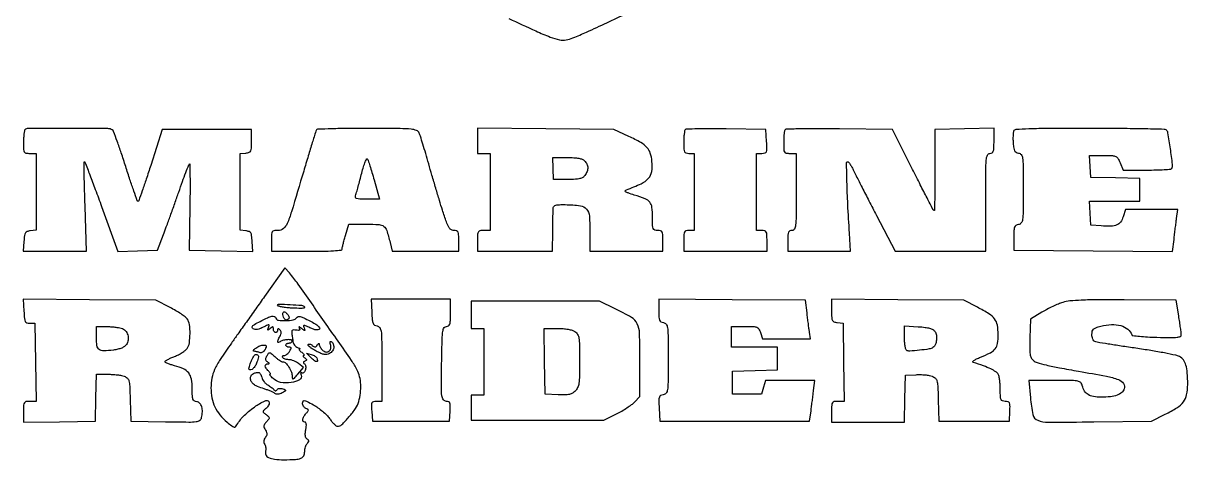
# Model space of a CAD drawing. Extents: x 40 to 599, y 30 to 647.
# Drawn here: x 40 to 599, y 30 to 239 of the extents above; entities that cross this region are included whole.
import ezdxf

# ---------------------------------------------------------------- set-up
doc = ezdxf.new("R2010")
doc.units = 0

msp = doc.modelspace()

# ---------------------------------------------------------------- linework, layer by layer
msp.add_lwpolyline([(273, 241.771764, 0.003002), (285.980891, 235.738513, 0.017512), (292.938214, 232.845661, 0.033349), (297.400161, 231.502698, 0.103146), (300.530342, 231.439714, 0.051248), (303.820965, 232.413986, 0.007101), (310.379679, 235.22151, 0.005519), (320.117387, 239.683872, 0.001422), (335.731039, 247.10288, -0.001884)], format="xyb")
for points in [[(40.666667, 188.333333, 0.157369), (40.404302, 187.820926, 0.012597), (40.195833, 186.295833, 0.016057), (40.048569, 184.424828, 0.01161), (40, 182.333333, 0.008514), (40.058838, 178.87842, 0.120156), (40.390625, 177.694444, 0.227954), (41.171731, 177.148331, 0.040499), (43, 177), (46, 177), (46, 158.566422), (46, 140.132845), (43.25, 139.816422, 0.054549), (41.694828, 139.462855, 0.175693), (40.882886, 138.805764, 0.106113), (40.454017, 137.558363, 0.01391), (40.195209, 134.75), (39.890418, 130), (55.085719, 130), (70.281021, 130), (69.557425, 151.5, -0.001828), (69.310125, 159.744218, -0.003051), (69.169697, 166.684375, -0.000375), (69.087443, 172.83172, -0.417917), (69.253611, 173, -0.310385), (69.482745, 172.842597, -0.000305), (71.849408, 166.674319, -0.002665), (74.469427, 159.722568, -0.001613), (77.500888, 151.465768), (85.328384, 129.931537), (94.792114, 130.215768), (104.255844, 130.5), (107.150355, 138, 0.003742), (108.5713, 141.765485, 0.001374), (110.524227, 147.105484, 0.001361), (112.626138, 152.951804, 0.001633), (114.571243, 158.465477, -0.002294), (116.34542, 163.473521, -0.003553), (117.927739, 167.779361, -0.001132), (119.331319, 171.491019, -0.107968), (119.641424, 171.965477, -0.659628), (119.857946, 171.876617, -0.000987), (119.932992, 166.174234, -0.004152), (119.952182, 159.51627, -0.002393), (119.870357, 151.5), (119.555487, 130.5), (134.833611, 130.223653), (150.111734, 129.947306), (149.805867, 134.723653, 0.013752), (149.546573, 137.551054, 0.105766), (149.118115, 138.803156, 0.176072), (148.306251, 139.462066, 0.054716), (146.75, 139.816422), (144, 140.132845), (144, 158.5), (144, 176.867155), (146.75, 177.183578, 0.055387), (148.350484, 177.550259, 0.200958), (149.110617, 178.233962, 0.101473), (149.436255, 179.568116, 0.009286), (149.5, 183), (149.5, 188.5), (128.020671, 188.5), (106.541343, 188.5), (101.063089, 171.25, -0.003051), (98.918163, 164.63619, -0.005006), (97.01237, 159.067187, -0.001055), (95.290644, 154.228363, -0.316704), (94.966275, 154, -0.31668), (94.642404, 154.227991, -0.001119), (92.973017, 158.920312, -0.005157), (91.125289, 164.327915, -0.003144), (89.049332, 170.75, 0.004525), (86.937301, 177.222546, 0.006907), (84.976741, 182.795502, 0.002937), (83.216476, 187.501081, 0.158465), (82.625474, 188.234687, 0.143927), (80.463633, 188.885549, 0.001049), (61.461021, 188.970079, 0.000812), (42.235632, 188.984046, 0.198679)], [(180.670474, 188.275833, 0.062742), (180.380198, 187.639976, 0.00047), (178.668774, 182.146269, 0.001753), (176.734408, 175.838282, 0.001123), (174.530095, 168.499659, -0.001302), (168.65672, 148.971406, -0.027915), (166.587734, 143.313535, -0.120083), (164.765318, 140.89331, -0.173294), (162.265281, 140, 0.030697), (160.227366, 139.874768, 0.220872), (159.413264, 139.367185, 0.1359), (159.062434, 138.265804, 0.009558), (159, 135), (159, 130), (176, 130, 0.003875), (183.708545, 130.059741, 0.012222), (188.872591, 130.266119, 0.008916), (192.521163, 130.56678, 0.385204), (193, 131.096093, -0.054304), (193.075075, 131.785305, -0.005034), (193.461469, 133.457606, -0.006435), (193.969338, 135.446508, -0.005008), (194.570958, 137.596093), (196.141917, 143), (204.592397, 143, -0.013778), (210.708402, 142.83144, -0.150885), (212.986763, 141.987833, -0.154028), (214.370503, 140.01228, -0.014533), (216.0044, 134.25), (217.077088, 130), (233.038544, 130), (249, 130), (249, 135, 0.010575), (248.936831, 137.986346, 0.100262), (248.63169, 139.221726, 0.212554), (247.950628, 139.807014, 0.072888), (246.633805, 140, -0.149569), (245.231104, 140.429201, -0.117259), (244.148719, 141.606377, -0.045324), (243.042105, 144.088168, -0.005535), (241.179799, 149.75, -0.002831), (239.744297, 154.373484, -0.001368), (237.956291, 160.307813, -0.001356), (236.126565, 166.50257, -0.001948), (234.542227, 172, 0.002217), (233.113652, 176.946938, 0.002872), (231.757276, 181.470595, 0.002166), (230.58278, 185.248841, 0.025648), (230.046316, 186.68713, 0.198514), (228.716756, 187.97785, 0.072015), (226.10927, 188.601768, 0.02058), (220.837928, 188.865181, 0.001265), (205.125278, 188.963305, 0.003039), (195.899312, 188.941499, 0.004916), (188.052037, 188.798091, 0.001136), (181.213469, 188.590299, 0.251238)], [(258, 183.061946), (258, 177), (261, 177), (264, 177), (264, 158.5), (264, 140), (261, 140, 0.0387), (259.180755, 139.85898, 0.222479), (258.4, 139.333333, 0.126045), (258.062224, 138.199987, 0.009722), (258, 135), (258, 130), (276, 130), (294, 130), (294.11535, 139.75, -0.001109), (294.169349, 143.593869, -0.001489), (294.236369, 147.076563, -0.00102), (294.307253, 149.99795, -0.015808), (294.36535, 151, -0.204384), (294.747828, 151.712365, -0.10969), (295.659403, 152.159851, -0.052371), (297.300627, 152.379736, -0.011898), (300.111907, 152.393067, -0.025126), (307.374763, 151.888988, -0.190464), (310.337858, 150.28577, -0.159235), (311.689275, 146.927674, -0.016284), (311.986345, 138.25), (312, 130), (329.5, 130), (347, 130), (347, 135, 0.010324), (346.93723, 138.03969, 0.105983), (346.625, 139.25, 0.217022), (345.919849, 139.819917, 0.063163), (344.5, 140, -0.076667), (343.060219, 140.222073, -0.226545), (342.348, 140.887756, -0.087032), (342.053136, 142.34264, -0.006584), (342, 146.377555, 0.028036), (341.733725, 151.122605, 0.144724), (340.72162, 153.51935, 0.126343), (338.496093, 155.150286, 0.019325), (333.277335, 157.01058, -0.007184), (330.299075, 157.99141, -0.064732), (329.072546, 158.601837, -0.392124), (328.957664, 159.087404, -0.178977), (329.5, 159.545616, 0.020986), (336.609784, 162.462144, 0.101936), (340.101508, 165.031703, 0.147204), (341.630049, 168.270951, 0.061172), (341.759038, 173.155941, 0.052563), (340.947298, 177.143512, 0.110366), (339.368572, 179.864746, 0.079012), (336.414295, 182.193578, 0.017887), (330.713946, 185.11858), (323.5, 188.5), (290.75, 188.811946), (258, 189.123891)], [(357.687603, 188.354269, 0.156036), (357.417221, 187.829575, 0.013135), (357.201983, 186.301983, 0.01646), (357.050112, 184.426316, 0.01197), (357, 182.333333, 0.009128), (357.059887, 179.053235, 0.100796), (357.367188, 177.783333, 0.220374), (358.073562, 177.189995, 0.066305), (359.5, 177), (362, 177), (362, 158.5), (362, 140), (359.5, 140, 0.063163), (358.080151, 139.819917, 0.217022), (357.375, 139.25, 0.105983), (357.06277, 138.03969, 0.010324), (357, 135), (357, 130), (377, 130), (397, 130), (397, 135, 0.010324), (396.93723, 138.03969, 0.105983), (396.625, 139.25, 0.217022), (395.919849, 139.819917, 0.063163), (394.5, 140), (392, 140), (392, 158.5), (392, 177), (394.549904, 177, 0.06266), (396.035443, 177.1869, 0.241406), (396.711072, 177.784343, 0.099515), (396.939279, 179.077974, 0.007086), (396.799904, 182.75), (396.5, 188.5), (377.437603, 188.770936, 0.003421), (370.080928, 188.825163, 0.005406), (363.772801, 188.760301, 0.001621), (358.322657, 188.627637, 0.191754)], [(405.683178, 188.349845, 0.156317), (405.41449, 187.827735, 0.013022), (405.200684, 186.300684, 0.016375), (405.049786, 184.426001, 0.011894), (405, 182.333333, 0.008514), (405.058838, 178.87842, 0.120156), (405.390625, 177.694444, 0.227954), (406.171731, 177.148331, 0.040499), (408, 177), (411, 177), (411, 158.5, -0.001703), (410.959789, 146.694439, -0.025225), (410.722973, 142.5625, -0.097241), (410.136748, 140.677823, -0.275511), (409, 140, 0.110458), (407.953987, 139.766065, 0.189791), (407.35, 139.125, 0.083766), (407.064942, 137.809325, 0.011557), (407, 135), (407, 130), (422.075073, 130), (437.150146, 130), (436.588459, 138.75, -0.003275), (435.791166, 152.587557, -0.00666), (435.380725, 163.473851, -0.002001), (435.198215, 172.435262, -0.419014), (435.753788, 173, -0.22978), (436.190987, 172.787881, -0.019648), (436.943517, 171.751563, -0.022842), (437.772496, 170.378281, -0.015606), (438.591863, 168.75, 0.007865), (439.835227, 166.180851, 0.000994), (442.618125, 160.68125, 0.001167), (445.950291, 154.166197, 0.000969), (449.524972, 147.25), (458.483144, 130), (480.241572, 130), (502, 130), (502, 153.5, -0.001273), (502.038556, 168.644071, -0.019955), (502.271277, 173.8125, -0.073428), (502.836465, 176.210196, -0.30734), (504, 177, 0.126921), (505.060987, 177.273731, 0.188545), (505.667046, 178.003432, 0.071828), (505.941429, 179.537626, 0.008391), (506, 183.027457), (506, 189.054913), (491.75, 188.777457), (477.5, 188.5), (477.606755, 168.726578, -0.002864), (477.604279, 161.185062, -0.005004), (477.503917, 154.937853, -0.001423), (477.350975, 149.650604, -0.654755), (477.106755, 149.55317, -0.078042), (476.717173, 150.081677, -0.00044), (473.849574, 155.609118, -0.001875), (470.605483, 161.933741, -0.001189), (466.870518, 169.326592), (457.241036, 188.5), (431.803696, 188.766511, 0.002539), (422.002933, 188.819424, 0.004068), (413.637891, 188.754051, 0.000928), (406.326725, 188.623854, 0.193807)], [(515.405527, 187.614404, 0.068349), (515.218045, 186.813409, 0.01386), (515.121982, 185.353783, 0.014378), (515.106102, 183.636909, 0.013028), (515.186912, 181.864404, 0.018034), (515.441276, 179.511269, 0.089476), (515.861036, 178.253952, 0.149623), (516.578719, 177.553767, 0.08393), (517.75, 177.180449, -0.20181), (519.044494, 176.405636, -0.126406), (519.711901, 174.742876, -0.030793), (519.960554, 171.126845, -0.001773), (520, 160, -0.001773), (519.960554, 148.873155, -0.030793), (519.711901, 145.257124, -0.126406), (519.044494, 143.594364, -0.20181), (517.75, 142.819551, 0.095732), (516.522228, 142.396315, 0.178332), (515.857065, 141.598539, 0.07688), (515.562441, 140.054816, 0.008782), (515.5, 136.5), (515.5, 130.5), (553.633306, 130.238228), (591.766612, 129.976457), (592.423224, 135.738228, -0.001275), (592.716516, 138.254807, -0.000924), (593.05546, 141.055917, -0.000933), (593.387188, 143.71455, -0.00204), (593.653462, 145.75), (594.227088, 150), (581.691096, 150), (569.155104, 150), (567.999852, 146.49955, -0.077838), (566.74351, 144.051403, -0.139353), (564.977073, 142.668034, -0.091476), (562.200975, 142.090799, -0.021448), (557.433729, 142.187705), (552.5, 142.5), (552.200096, 148.25), (551.900192, 154), (563.950096, 154), (576, 154), (576, 159.468265), (576, 164.936529), (564.25, 165.218265), (552.5, 165.5), (552.19774, 170.75), (551.895481, 176), (558.498767, 176, -0.00809), (562.820297, 175.930073, -0.094544), (564.45889, 175.562124, -0.158591), (565.486792, 174.653322, -0.034132), (566.564447, 172.5), (568.02684, 169), (579.454403, 169, 0.006139), (583.865061, 169.054157, 0.009665), (587.648667, 169.220313, 0.004188), (590.832195, 169.44862, 0.249954), (591.302554, 169.75, 0.159015), (591.691258, 171.710833, 0.005932), (590.692296, 179.260492, 0.004959), (589.513195, 186.889829, 0.211142), (588.633195, 188.234687, 0.138919), (587.663457, 188.53374, 0.000687), (577.322094, 188.758058, 0.003052), (565.516729, 188.925819, 0.001919), (551.718615, 188.984687, 0.001306), (532.454391, 188.942618, 0.008231), (522.634223, 188.733845, 0.00774), (516.476389, 188.405952, 0.291812)], [(208.344446, 164.25), (210.860027, 155), (204.823025, 155, -0.007385), (201.415346, 155.050332, -0.067648), (199.957278, 155.292563, -0.238411), (199.412647, 155.818357, -0.177148), (199.426026, 156.667823, 0.022722), (199.780483, 157.733963, 0.002294), (200.496447, 160.311433, 0.002872), (201.318298, 163.393229, 0.002283), (202.171284, 166.729554, -0.010329), (203.034364, 169.892386, -0.019031), (203.886117, 172.419306, -0.016618), (204.649836, 174.243951, -0.529847), (205.052701, 174.311731, -0.10776), (205.451281, 173.659157, -0.00436), (206.339818, 171.021259, -0.007462), (207.324262, 167.852914, -0.0052)], [(309.428571, 173.428571, -0.085814), (310.523913, 171.87528, -0.105696), (310.931308, 170.153752, -0.098275), (310.608595, 168.319541, -0.065412), (309.580663, 166.44113, -0.095321), (308.523863, 165.457853, -0.0822), (307.122361, 164.873098, -0.047097), (304.987293, 164.578491, -0.010749), (301.336526, 164.5), (294.511727, 164.5), (294.314959, 169.75), (294.118191, 175), (300.987667, 175, -0.012934), (304.269129, 174.9151, -0.033094), (306.628649, 174.635622, -0.046773), (308.315281, 174.155115, -0.103968)], [(155.704584, 108.291923, -0.000017), (151.511708, 102.38878, -0.000013), (147.012031, 96.054502, -0.000014), (142.861329, 90.212154, -0.000035), (139.86818, 86, 0.008578), (134.469272, 78.120604, 0.038335), (131.752457, 73.228425, 0.060204), (130.441164, 69.135361, 0.04748), (130, 64.5, 0.049265), (130.477909, 59.661368, 0.060613), (131.895414, 55.354773, 0.060629), (134.303892, 51.514608, 0.049327), (137.720978, 48.059395, 0.008542), (140.027144, 46.212397, 0.096176), (141.069608, 45.687522, 0.25221), (141.796921, 45.849734, 0.087004), (142.5, 46.712669, -0.073875), (146.059912, 51.322517, -0.041551), (151.558496, 55.793411, -0.054026), (156.401221, 58.386897, -0.531631), (158, 57.308223, -0.089403), (157.873386, 56.605778, -0.047136), (157.485938, 55.805474, -0.044864), (156.919528, 55.036313, -0.052062), (156.25, 54.422072, 0.023956), (155.241042, 53.595714, 0.234649), (155.044888, 53.098417, 0.197738), (155.307644, 52.588361, 0.016791), (156.486725, 51.652148, -0.021966), (157.669578, 50.692821, -0.200906), (157.951015, 50.108575, -0.181529), (157.747093, 49.464822, -0.017413), (156.668428, 48.186111, 0.032608), (155.764155, 47.045588, 0.117943), (155.431104, 46.187865, 0.130431), (155.538876, 45.321961, 0.043784), (156.121539, 44.176993, -0.034563), (156.704924, 43.08101, -0.105478), (156.879547, 42.261203, -0.120895), (156.694401, 41.507674, -0.052841), (156.120442, 40.645124, 0.063811), (155.624512, 39.863296, 0.085352), (155.402842, 39.054596, 0.08393), (155.462399, 38.207886, 0.059552), (155.795479, 37.313922, -0.043196), (156.119079, 36.525061, -0.037724), (156.320352, 35.655776, -0.039571), (156.380169, 34.837993, -0.084605), (156.270332, 34.216378, 0.196256), (156.350111, 32.399726, 0.174538), (157.682585, 31.044867, 0.086103), (160.535455, 30.235769, 0.026148), (165.040657, 30, 0.011683), (170.59409, 30.129778, 0.081962), (173.233244, 30.693088, 0.186329), (174.524786, 31.877789, 0.115531), (175, 33.906989, -0.04074), (175.091586, 35.02914, -0.035716), (175.364732, 36.17366, -0.03741), (175.764982, 37.17442, -0.082726), (176.241641, 37.841641, 0.037373), (176.818436, 38.511769, 0.169434), (176.968641, 38.996838, 0.195795), (176.775469, 39.426997, 0.052158), (176.16893, 39.895596, -0.134236), (175.619128, 40.485358, -0.085965), (175.329961, 41.382019, -0.058215), (175.299506, 42.642526, -0.02333), (175.53858, 44.353955, 0.019356), (175.776216, 45.961778, 0.056232), (175.771375, 47.083648, 0.1054), (175.544324, 47.753759, 0.264439), (175.111291, 48, -0.230097), (174.310453, 48.389143, -0.200613), (174.05966, 49.294672, -0.103619), (174.528912, 50.65451, -0.049235), (175.636119, 52.15041, 0.01364), (176.590247, 53.264328, 0.171916), (176.772239, 53.777989, 0.272937), (176.545204, 54.162917, 0.034664), (175.636119, 54.58614, -0.093521), (175.010597, 54.972156, -0.066801), (174.48061, 55.603956, -0.064863), (174.122303, 56.374947, -0.076523), (174, 57.169401, -0.111463), (174.215388, 58.123589, -0.334351), (174.772124, 58.414456, -0.078457), (175.955857, 58.021552, -0.005036), (179.182328, 56.312412, -0.029143), (181.354574, 54.964147, -0.021503), (183.596601, 53.235732, -0.021871), (185.580036, 51.411954, -0.044638), (186.932328, 49.787951, 0.020675), (188.007094, 48.363808, 0.02667), (189.11326, 47.155169, 0.026309), (190.113694, 46.271141, 0.161578), (190.751111, 46.037951, 0.201535), (192.800768, 46.826853, 0.023056), (196.283513, 50.494587, 0.027959), (199.468912, 54.619973, 0.082862), (200.975262, 57.850838, 0.038783), (201.779372, 61.956578, 0.041341), (201.915469, 66.049417, 0.044055), (201.391237, 69.839422, 0.062194), (200.224449, 73.038558, 0.033148), (197.447708, 77.668476, 0.000994), (184.561868, 96.164819, 0.001248), (171.826815, 114.271106, 0.024635), (167.63474, 119.620157), (165.5, 122.083845)], [(40.198901, 101.290044, 0.008598), (40.444249, 97.74773, 0.091312), (40.826268, 96.359114, 0.208221), (41.57691, 95.714394, 0.074904), (43, 95.5), (45.5, 95.5), (45.772065, 76.75), (46.044131, 58), (43.022065, 58, 0.038055), (41.184056, 57.859906, 0.222852), (40.400393, 57.334422, 0.126452), (40.061969, 56.200369, 0.00961), (40, 52.976386), (40, 47.952772), (57.25, 48.226386), (74.5, 48.5), (74.782751, 59.75), (75.065502, 71), (80.467651, 71, -0.015672), (82.721446, 70.92934, -0.014497), (85.026017, 70.717475, -0.014664), (87.065887, 70.409194, -0.046033), (88.399495, 70.038212, -0.099971), (89.856602, 69.119393, -0.141871), (90.622741, 67.802936, -0.05039), (90.97981, 65.349119, -0.004018), (91.214595, 58.788212), (91.5, 48.5), (108.224908, 48.225935, 0.001771), (119.319422, 48.083437, 0.031128), (122.909078, 48.273632, 0.123931), (124.614137, 48.918879, 0.18182), (125.513547, 50.225935, 0.052552), (125.900246, 53.010493, 0.083721), (125.579656, 55.387388, 0.112264), (124.617795, 57.049105, 0.170447), (123.155244, 57.819551, -0.104438), (121.9976, 58.249111, -0.170445), (121.354326, 59.061543, -0.073931), (121.063634, 60.619389, -0.009221), (121, 64.069551, 0.043716), (120.597923, 68.659453, 0.120763), (119.298458, 71.607904, 0.12234), (116.794875, 73.598915, 0.045457), (112.519244, 75.099471, -0.015575), (110.787372, 75.593399, -0.023971), (109.327528, 76.137737, -0.020699), (108.222291, 76.6665, -0.277612), (108, 77.036007, -0.253224), (108.214331, 77.432075, -0.017579), (109.337296, 78.11072, -0.02159), (110.808039, 78.849079, -0.014323), (112.552497, 79.573199, 0.02576), (114.401486, 80.390754, 0.024346), (116.192903, 81.408159, 0.025122), (117.687671, 82.464991, 0.073665), (118.552497, 83.378413, 0.116632), (119.6239, 86.070247, 0.035623), (119.956098, 90.469575, 0.035537), (119.661693, 94.864253, 0.119439), (118.611255, 97.527494, 0.078402), (117.667854, 98.500554, 0.014432), (115.620066, 99.948701, 0.015182), (113.100607, 101.515327, 0.013303), (110.378636, 103), (103.53476, 106.5), (71.716281, 106.790044), (39.897803, 107.080088)], [(207.202283, 100.75, 0.008945), (207.441455, 97.103044, 0.071766), (207.818591, 95.467783, 0.164129), (208.524468, 94.62171, 0.102621), (209.75, 94.180449, -0.209723), (211.049211, 93.37577, -0.120615), (211.714173, 91.623714, -0.029042), (211.961213, 87.804944, -0.001633), (212, 75.930449), (212, 58), (209.445209, 58, 0.052991), (207.969271, 57.843136, 0.233261), (207.302792, 57.315013, 0.117122), (207.065371, 56.196676, 0.010023), (207.195209, 53.25), (207.5, 48.5), (226, 48.5), (244.5, 48.5), (244.804791, 53.25, 0.011223), (244.9177, 55.960341, 0.089871), (244.719307, 57.189152, 0.20856), (244.163327, 57.78529, 0.102611), (243.128115, 58, -0.234835), (241.628932, 58.745218, -0.133287), (240.853922, 60.667921, -0.032022), (240.619423, 64.996112, -0.002059), (240.796646, 77.641301, -0.002123), (241.024776, 87.83383, -0.027522), (241.334489, 91.618366, -0.09912), (241.942333, 93.368501, -0.265733), (243.046646, 94, 0.141692), (244.079695, 94.298747, 0.180897), (244.674871, 95.081902, 0.065528), (244.943129, 96.73304, 0.007548), (245, 100.5), (245, 107), (225.952283, 107), (206.904565, 107)], [(345, 101.582344, 0.010497), (345.066571, 98.411755, 0.08275), (345.368016, 96.977146, 0.176786), (346.03254, 96.22282, 0.089631), (347.25, 95.819551, -0.202865), (348.545105, 95.040802, -0.125639), (349.212212, 93.366478, -0.030553), (349.460645, 89.724075, -0.001753), (349.5, 78.5, -0.001717), (349.461165, 67.193147, -0.031228), (349.211451, 63.595775, -0.131152), (348.529878, 61.949642, -0.196616), (347.204244, 61.174453, 0.088964), (345.931435, 60.755021, 0.196604), (345.294363, 59.978004, 0.079293), (345.079616, 58.456804, 0.007463), (345.204244, 54.674453), (345.5, 48.5), (381.486227, 48.5), (417.472454, 48.5), (418.12897, 53.5, 0.000557), (418.423008, 55.758871, 0.00034), (418.765397, 58.426563, 0.000341), (419.101086, 61.070541, 0.000604), (419.373613, 63.25), (419.961739, 68), (408.12553, 68), (396.289321, 68), (395.357233, 64.75), (394.425145, 61.5), (387.462573, 61.5), (380.5, 61.5), (380.5, 67), (380.5, 72.5), (391.25, 72.783832), (402, 73.067663), (402, 78.533832), (402, 84), (391, 84), (380, 84), (380, 89), (380, 94), (386.402175, 94, -0.008283), (390.461657, 93.932744, -0.087669), (392.075909, 93.592014, -0.165447), (393.030215, 92.770372, -0.049191), (393.850155, 91), (394.895961, 88), (406.38511, 88), (417.874259, 88), (417.389851, 91.25, -0.00371), (417.155916, 92.903582, -0.001264), (416.84015, 95.307812, -0.001257), (416.504837, 97.964554, -0.001449), (416.198761, 100.5), (415.492079, 106.5), (380.246039, 106.762793), (345, 107.025585)], [(428, 101.606269, 0.009376), (428.063995, 98.194058, 0.101829), (428.39006, 96.864313, 0.200684), (429.150162, 96.182349, 0.055206), (430.75, 95.816422), (433.5, 95.5), (433.772065, 76.75), (434.044131, 58), (431.022065, 58, 0.037934), (429.184777, 57.860408, 0.222432), (428.401103, 57.336376, 0.126885), (428.06223, 56.205897, 0.009705), (428, 53), (428, 48), (445.467249, 48), (462.934498, 48), (463.217249, 59.25), (463.5, 70.5), (468.564379, 70.795822, -0.01998), (470.697716, 70.835063, -0.017612), (472.919598, 70.708761, -0.017965), (474.915301, 70.452046, -0.049907), (476.278974, 70.084034, -0.090944), (477.823997, 69.147979, -0.14869), (478.617323, 67.852516, -0.052779), (478.977842, 65.44759, -0.003902), (479.214595, 58.788212), (479.5, 48.5), (496.5, 48.5), (513.5, 48.5), (513.642628, 53.25, 0.01098), (513.665618, 56.102483, 0.10753), (513.394873, 57.268587, 0.219745), (512.731238, 57.82282, 0.065893), (511.392628, 58, -0.076881), (510.045709, 58.208337, -0.217819), (509.357471, 58.831551, -0.093149), (509.058602, 60.166562, -0.008619), (509, 63.565741, 0.016025), (508.927347, 65.832008, 0.017122), (508.709602, 68.039159, 0.016933), (508.394279, 69.916141, 0.072902), (508.011413, 70.978675, 0.127936), (506.887508, 72.1951, 0.031464), (504.488753, 73.529046, 0.024052), (500.963261, 75.005119, 0.00957), (496, 76.701146, -0.456418), (495.845307, 77.062685, -0.12685), (496.301229, 77.599159, -0.044044), (497.558193, 78.328906, -0.014946), (499.5, 79.168453, 0.023472), (504.265544, 81.325989, 0.109267), (506.579242, 83.23453, 0.128681), (507.6761, 85.775978, 0.037889), (508, 90.044204, 0.044313), (507.595938, 94.594403, 0.119071), (506.29696, 97.549377, 0.091779), (503.566893, 100.025018, 0.019903), (498, 103.166133), (491.5, 106.5), (459.75, 106.789847), (428, 107.079694)], [(539, 105.474448, 0.02342), (536.886302, 104.704864, 0.010761), (534.20625, 103.515961, 0.010631), (531.434728, 102.141733, 0.014466), (529, 100.778231), (523.5, 97.485586), (523.214945, 88.429505, 0.006427), (523.118803, 83.264529, 0.039812), (523.314332, 80.620784, 0.080324), (523.858614, 78.943093, 0.090551), (524.889408, 77.600084, 0.113171), (526.6498, 76.614976, 0.013181), (531.04071, 75.454243, 0.011865), (537.364934, 74.117197, 0.004076), (546.577785, 72.474337, -0.005009), (559.961166, 70.061999, -0.044555), (565.714285, 68.423832, -0.146951), (568.120902, 66.562714, -0.236266), (568.51721, 64.054223, -0.137332), (567.333599, 62.248784, -0.091442), (565.192408, 60.979296, -0.062378), (561.973014, 60.231599, -0.025908), (557.506329, 60, -0.03762), (553.7104, 60.28601, -0.09988), (551.166877, 61.213052, -0.122304), (549.485819, 62.916475, -0.072498), (548.393093, 65.569927, 0.133214), (547.607108, 66.972535, 0.154245), (546.260317, 67.689301, 0.043133), (543.50929, 67.956398, 0.002644), (535.262466, 68), (522.741749, 68), (523.459832, 59.768039, 0.031135), (524.678548, 51.663768, 0.25393), (527.033963, 48.917079, 0.091889), (531.949025, 48.015957, 0.002509), (553.853305, 48.16834), (581.548836, 48.5), (588.23641, 51.793951, 0.02685), (593.844909, 54.941101, 0.089662), (596.938105, 57.787599, 0.110136), (598.493994, 61.192032, 0.05237), (599, 66.009859, 0.016051), (598.815233, 71.763862, 0.055022), (598.1681, 75.442546, 0.089397), (596.964878, 77.856611, 0.113697), (595.072332, 79.462596, 0.067331), (593.22858, 80.120594, 0.00469), (587.821302, 81.210802, 0.006591), (581.322523, 82.369157, 0.00491), (574.123697, 83.482118, -0.001692), (567.012942, 84.534657, -0.002511), (560.791109, 85.50913, -0.001106), (555.48559, 86.379455, -0.050443), (554.417674, 86.669965, -0.143317), (553.874156, 87.084097, -0.060021), (553.416442, 87.892674, -0.05262), (553.104989, 88.936146, -0.046262), (553, 90.068445, -0.053959), (553.172566, 91.662846, -0.150776), (553.720324, 92.630887, -0.104711), (554.85816, 93.325235, -0.019056), (557.23085, 94.062162, -0.054176), (562.349953, 94.86092, -0.079687), (566.865067, 94.35083, -0.099308), (570.2693, 92.623734, -0.143423), (572.213937, 89.890715, 0.288783), (572.638861, 89.550591, 0.004536), (575.867531, 89.214685, 0.010409), (579.725102, 88.929574, 0.006512), (584.25, 88.74878, 0.003794), (590.802253, 88.622154, 0.028891), (593.882969, 88.764061, 0.077001), (595.441569, 89.174506, 0.309472), (595.93724, 89.966254, 0.022), (595.855017, 90.93251, 0.002153), (595.544164, 93.252587, 0.002722), (595.146479, 96.015771, 0.002153), (594.68724, 99), (593.5, 106.5), (568.5, 106.68901, 0.002686), (555.942605, 106.716501, 0.009492), (547.879877, 106.537761, 0.013824), (542.390049, 106.159497, 0.051521)], [(174.916667, 103.412948, -0.442673), (174.896191, 102.943691, -0.151612), (174.185351, 102.649193, -0.033121), (172.210334, 102.598584, -0.004979), (168.25, 102.798974, -0.014399), (165.854151, 103.013514, -0.023295), (163.835938, 103.348919, -0.019627), (162.295336, 103.743143, -0.331676), (162, 104.139383, -0.423651), (162.596703, 104.717225, -0.006017), (168.09584, 104.474295, -0.008325), (173.478522, 104.081579, -0.174602)], [(166.868879, 99.657991, -0.050768), (167.246292, 99.095866, -0.066538), (167.462194, 98.516912, -0.082297), (167.492554, 98.010146, -0.171918), (167.324657, 97.657991, -0.094692), (166.501876, 97.099219, -0.224144), (165.77924, 97.12325, -0.162897), (165.173499, 97.743459, -0.048754), (164.710251, 99, -0.062656), (164.531583, 100.359951, -0.331502), (164.950369, 100.928666, -0.251938), (165.758593, 100.766738, -0.046718)], [(255, 99.5), (255, 93), (258, 93), (261, 93), (261, 77), (261, 61), (258, 61), (255, 61), (255, 55), (255, 49), (286.840278, 49), (318.680555, 49), (324.723718, 52.019804, 0.015107), (327.229263, 53.367919, 0.013289), (329.760316, 54.921155, 0.013473), (331.968914, 56.444918, 0.03865), (333.38344, 57.656168), (336, 60.272727), (336, 77.46205, 0.007413), (335.804327, 90.658946, 0.104754), (334.69392, 95.228135, 0.150455), (331.873503, 98.281157, 0.020073), (324.028212, 102.427227), (316.556424, 106), (285.778212, 106), (255, 106)], [(161.212121, 97.863636, 0.291685), (162.403275, 96.897587, 0.034796), (165.956735, 96.740283, 0.03585), (169.553044, 97.090205, 0.213825), (171.081666, 98.113636, -0.18943), (171.808547, 98.651282, -0.123882), (172.863763, 98.668084, -0.052867), (174.542318, 98.081444, -0.009407), (177.525766, 96.600806, -0.013011), (180.024514, 95.21782, -0.045976), (181.512286, 94.148003, -0.097181), (182.16477, 93.310305, -0.324021), (182.060819, 92.660819, -0.147883), (181.380977, 92.296661, -0.08343), (180.437968, 92.266806, -0.055531), (179.187553, 92.580467, -0.022066), (177.556026, 93.271892, 0.004855), (175.36917, 94.288787, 0.112169), (174.699454, 94.426042, 0.461029), (174.474835, 94.151416, 0.045026), (174.733244, 93.211879, -0.012537), (175.082707, 92.202568, -0.455458), (174.969359, 92.016242, -0.208333), (174.656871, 92.093138, -0.005395), (173.495272, 93, 0.009123), (172.627901, 93.666809, 0.121083), (172.25864, 93.821266, 0.582335), (172.156213, 93.692329, 0.039626), (172.417352, 93.168623, -0.08041), (172.661031, 92.560815, -0.315099), (172.515736, 92.207028, -0.155569), (171.981545, 92.063807, -0.023211), (170.859311, 92.168623, 0.034743), (169.662808, 92.252616, 0.172649), (169.037455, 92.030489, 0.209789), (168.763068, 91.495613, 0.053529), (168.809448, 90.5, -0.001166), (168.947372, 89.594614, -0.000705), (169.106723, 88.521623, -0.000706), (169.261967, 87.455598, -0.001241), (169.386906, 86.57361, 0.080832), (169.631744, 85.780857, 0.056167), (170.140935, 84.991808, 0.055464), (170.822193, 84.32499, 0.072733), (171.577458, 83.893896, -0.017863), (172.258986, 83.598352, -0.06341), (172.658796, 83.341213, -0.319585), (172.701529, 83.176572, -0.290683), (172.55887, 83.070285, 0.361662), (172.388906, 82.905939, 0.172819), (172.464404, 82.589364, 0.062696), (172.876652, 82.101508, 0.024108), (173.55887, 81.531803, -0.024706), (174.237813, 80.963455, -0.067265), (174.636043, 80.481049, -0.196301), (174.688047, 80.174609, -0.338102), (174.5, 80.016491, 0.210387), (174.2654, 79.89973, 0.287065), (174.234375, 79.671599, 0.101827), (174.488596, 79.320635, 0.031363), (175, 78.908556, -0.022744), (175.757649, 78.319289, -0.197319), (175.948926, 77.947034, -0.282755), (175.790643, 77.632403, -0.043347), (175.136847, 77.302818, 0.047644), (174.595429, 77.024036, 0.194046), (174.385427, 76.727845, 0.244594), (174.463453, 76.417545, 0.072905), (174.849248, 76.09317, -0.146021), (175.219049, 75.677635, -0.066296), (175.439631, 74.976582, -0.0574), (175.489313, 74.117447, -0.049758), (175.34871, 73.225468, -0.051186), (175.050888, 72.429556, -0.087943), (174.631573, 71.861377, -0.129861), (174.164113, 71.605207, -0.201827), (173.716371, 71.675292, 0.094607), (173.324798, 71.824886, 0.358364), (173.112526, 71.705608, 0.157262), (173.090004, 71.322165, 0.028285), (173.310961, 70.632032, -0.367421), (172.501408, 68.327428, -0.101322), (168.568218, 66.994212, -0.075455), (163.467072, 67.125692, -0.144399), (159.833508, 68.940484, -0.016136), (159.037235, 69.731827, -0.035662), (158.495497, 70.395017, -0.069367), (158.267741, 70.837741, -0.51662), (158.382867, 71, 0.401867), (158.528955, 71.14003, 0.130482), (158.458003, 71.461607, 0.054419), (158.122765, 71.967323, 0.022823), (157.571429, 72.571429, -0.043903), (156.464107, 73.892376, -0.129933), (156.060023, 74.994297, -0.256922), (156.370612, 75.709091, -0.162837), (157.25, 76.015313, 0.035452), (157.798858, 76.061042, 0.403633), (157.918607, 76.218718, 0.208861), (157.778013, 76.458925, 0.016162), (157.146755, 76.888139, -0.080054), (156.551552, 77.415014, -0.152041), (156.313717, 78.002478, -0.111475), (156.418707, 78.752252, -0.032572), (156.903192, 79.819112, -0.027734), (157.666947, 81.07368, -0.273425), (158.205431, 81.323704, -0.155003), (158.884138, 81.031398, -0.008295), (160.652459, 79.446286, 0.021407), (161.753917, 78.509843, 0.024778), (162.880614, 77.718596, 0.024933), (163.887273, 77.151744, 0.116268), (164.531013, 77, -0.20622), (165.861594, 76.426841, -0.047988), (167.39002, 74.463241, -0.048456), (168.603478, 72.066556, -0.09323), (169, 69.958458, 0.049723), (169.1038, 68.917264, 0.470031), (169.449043, 68.731652, 0.115771), (170.081247, 69.179175, 0.006195), (171.698398, 71.053413), (174.396795, 74.260276), (172.087614, 76.130138, 0.042278), (171.032577, 76.845983, 0.032141), (169.772258, 77.450728, 0.032925), (168.507324, 77.866127, 0.062952), (167.448233, 78, -0.03936), (166.510965, 78.073896, -0.042438), (165.620982, 78.29375, -0.046565), (164.900147, 78.615717, -0.126694), (164.5, 79, -0.110513), (164.368106, 79.380783, -0.183088), (164.450814, 79.70625, -0.159963), (164.742974, 79.924931, -0.081505), (165.200436, 80, 0.117511), (165.795035, 80.1417, 0.04851), (166.498506, 80.5875, 0.044447), (167.192503, 81.234831, 0.0433), (167.767927, 82, 0.016563), (168.403736, 83.097383, 0.156511), (168.500662, 83.62554, 0.310659), (168.243072, 83.912554, 0.05931), (167.508474, 84, -0.064471), (166.931764, 84.074672, -0.082154), (166.443114, 84.29375, -0.098773), (166.11621, 84.618643, -0.148982), (166, 85, -0.148195), (166.115568, 85.381354, -0.098894), (166.440625, 85.70625, -0.082425), (166.926543, 85.925306, -0.064853), (167.5, 86, 0.060227), (168.073621, 86.069347, 0.078972), (168.559375, 86.273711, 0.097102), (168.884638, 86.57639, 0.158239), (169, 86.93178, 0.369259), (168.502348, 87.513752, 0.052102), (166.798279, 87.602059, 0.048547), (164.799428, 87.301285, 0.076952), (163.207698, 86.628365, -0.086649), (162.388411, 86.300458, -0.462699), (162.055581, 86.558175, -0.119762), (162.226394, 87.431246, -0.014952), (163.092641, 89.173101, 0.036435), (163.543803, 90.187302, 0.086646), (163.685281, 90.997589, 0.110523), (163.532008, 91.682522, 0.086488), (163.092641, 92.307359, 0.02649), (162.566158, 92.780828, 0.196836), (162.25, 92.875436, 0.322007), (162.057665, 92.706408, 0.056752), (162, 92.2, -0.081935), (161.924388, 91.74168, -0.092192), (161.70625, 91.3525, -0.100665), (161.381414, 91.092278, -0.119248), (161, 91, -0.159372), (160.618582, 91.124743, -0.096868), (160.29375, 91.476593, -0.078585), (160.074395, 92.00198, -0.059737), (160, 92.622445, 0.035149), (159.942382, 93.441049, 0.309069), (159.71009, 93.695425, 0.214668), (159.307873, 93.617368, 0.019533), (158.477108, 92.981001, -0.009153), (157.612209, 92.289538, -0.300271), (157.357997, 92.271023, -0.360098), (157.274229, 92.487764, -0.010982), (157.622877, 93.459617, 0.03424), (157.925225, 94.44415, 0.470359), (157.727153, 94.704806, 0.125543), (157.13597, 94.579973, 0.004842), (155.123471, 93.563849, -0.028558), (153.612915, 92.889006, -0.054228), (152.325551, 92.553838, -0.069012), (151.229631, 92.544476, -0.095525), (150.29876, 92.852682, -0.175772), (149.779194, 93.453987, -0.286942), (149.90503, 94.093605, -0.075554), (150.96119, 94.924953, -0.009108), (153.571059, 96.343331, -0.01086), (157.190907, 98.127226, -0.060011), (159.251803, 98.801685, -0.153368), (160.476653, 98.66893, -0.212285)], [(86.936075, 93.120326, -0.138866), (88.837986, 91.95871, -0.110734), (90.049633, 89.871495, -0.107207), (90.276435, 87.407749, -0.122916), (89.431317, 85.205403, -0.093086), (88.536739, 84.330734, -0.049218), (87.162671, 83.597553, -0.040379), (85.362369, 83.018716, -0.024626), (83.164444, 82.616202, -0.02352), (78.477083, 82.217503, -0.169304), (76.340813, 82.872723, -0.201811), (75.280296, 84.643967, -0.03532), (75, 88.606989), (75, 94), (79.75, 93.90032, -0.011547), (81.747231, 93.812235, -0.010238), (83.820285, 93.630079, -0.010335), (85.679866, 93.389251, -0.030727)], [(304.777494, 91.443296, -0.107023), (306.024522, 90.095406, -0.094247), (306.674071, 88.290083, -0.03587), (306.946173, 85.12379, -0.003504), (307, 77.443296, -0.004149), (306.939423, 70.143391, -0.030938), (306.667767, 66.687829, -0.068696), (306.068141, 64.582662, -0.09295), (304.95349, 62.95349, -0.064942), (303.606703, 61.917497, -0.07941), (302.125729, 61.34732, -0.051431), (300.076788, 61.128793, -0.012811), (296.70349, 61.20349), (290.5, 61.5), (290.224607, 77.25), (289.949214, 93), (296.252101, 93, -0.017236), (299.101818, 92.901737, -0.027925), (301.506783, 92.6001, -0.033308), (303.430751, 92.114569, -0.074443)], [(477.599366, 91.533222, -0.12243), (478.320082, 89.768475, -0.065473), (478.351635, 87.39904, -0.066764), (477.780829, 85.170763, -0.153023), (476.692386, 83.846027, -0.106918), (474.819569, 83.127619, -0.011656), (470.214336, 82.525782, -0.009598), (465.529066, 82.11504, -0.15672), (464.017416, 82.489237, -0.194424), (463.619646, 83.031176, -0.02153), (463.298866, 84.565834, -0.023708), (463.074167, 86.50099, -0.017049), (463, 88.675513), (463, 94.232991), (469.620895, 93.811405, -0.013332), (472.895965, 93.515017, -0.040328), (475.090252, 93.075859, -0.06152), (476.58914, 92.440328, -0.104254)], [(155.958492, 82.922441, -0.056115), (155.401031, 82.113707, -0.083873), (154.739238, 81.569925, -0.10085), (154.032872, 81.336277, -0.121805), (153.34152, 81.422441, 0.020335), (152.679792, 81.645957, 0.015242), (151.935384, 81.839684, 0.015472), (151.222408, 81.97915, 0.033766), (150.668213, 82.031803, -0.603219), (150.421527, 82.532203, -0.091764), (151.476657, 83.53551, -0.041663), (153.5469, 84.650239, -0.103027), (155.226313, 85, -0.042798), (156.173712, 84.918758, -0.271618), (156.528401, 84.619081, -0.188371), (156.509901, 84.067855, -0.021371)], [(189, 83.976167, -0.094277), (188.845507, 83.164092, -0.057499), (188.383894, 82.300466, -0.054864), (187.704757, 81.518852, -0.063691), (186.902618, 80.947883, -0.076511), (185.631824, 80.500254, -0.091952), (184.366545, 80.497017, -0.060439), (182.804569, 80.982866, -0.016365), (180.473733, 82.123256, -0.018892), (178.85057, 83.064567, -0.031229), (177.566745, 83.992281, -0.03308), (176.705281, 84.801794, -0.338039), (176.660142, 85.259115, -0.201868), (176.973376, 85.482188, -0.104267), (177.46278, 85.488391, -0.075619), (178.057895, 85.27381, -0.048967), (178.665243, 84.86286, 0.037796), (179.467351, 84.293651, 0.157662), (180.037045, 84.160945, 0.180212), (180.530735, 84.393657, 0.052434), (181.060903, 85.064302, -0.026363), (181.444674, 85.605423, -0.158746), (181.728055, 85.793661, -0.38803), (181.912919, 85.70003, -0.087395), (181.984687, 85.321429, 0.095124), (182.10047, 84.757979, 0.033741), (182.467248, 84.017316, 0.032029), (182.990239, 83.2384, 0.032528), (183.605946, 82.536911, 0.145742), (185.147835, 81.702661, 0.210065), (186.64467, 82.017953, 0.190991), (187.522143, 83.381984, 0.126047), (187.415444, 85.266412, -0.024425), (187.189979, 86.119131, -0.141345), (187.22277, 86.579043, -0.353315), (187.461541, 86.722019, -0.103836), (187.892866, 86.566212, -0.101753), (188.317122, 86.165888, -0.051961), (188.674779, 85.523135, -0.048575), (188.917901, 84.755918, -0.052499)], [(152.098844, 76.759979, -0.04492), (151.247805, 75.012055, -0.069628), (150.191787, 73.711265, -0.107466), (149.169221, 73.104212, -0.284047), (148.374888, 73.291779, -0.245317), (148.257206, 73.666542, -0.018139), (148.491952, 74.751173, -0.02192), (148.89408, 76.08292, -0.014675), (149.464369, 77.568965, -0.053012), (150.814972, 80.031249, -0.326155), (152.102661, 80.476082, -0.368811), (152.780695, 79.409334, -0.055769)], [(180.825, 78.892815, -0.068264), (181.154046, 77.49834, -0.463628), (180.721451, 77.054749, -0.158212), (179.667098, 77.480932, -0.021864), (177.90128, 79.09872), (175.802559, 81.197441), (178.15128, 80.466536, -0.02647), (179.074214, 80.124796, -0.031119), (179.905532, 79.702757, -0.032603), (180.548507, 79.265541, -0.135928)], [(154.403399, 69.528865, 0.062569), (154.804917, 68.496357, 0.042163), (155.498896, 67.437421, 0.042206), (156.359401, 66.511446, 0.063332), (157.261807, 65.879161, -0.021743), (158.173681, 65.347134, -0.019977), (159.062843, 64.723585, -0.020432), (159.810489, 64.103517, -0.059885), (160.25, 63.600296, 0.055733), (160.642569, 63.143242, 0.191959), (161, 63.004404, 0.190062), (161.35737, 63.14899, 0.054541), (161.75, 63.613508, -0.130362), (162.187989, 63.996712, -0.078005), (162.852166, 64.204955, -0.067274), (163.649955, 64.215954, -0.05569), (164.477696, 64.020551, -0.014652), (165.695295, 63.544937, -0.345351), (165.862458, 63.241871, -0.225572), (165.625835, 62.89948, -0.00774), (164.163773, 62.087649, -0.039275), (163.114885, 61.628165, -0.063067), (162.160681, 61.426369, -0.077452), (161.340375, 61.485659, -0.11119), (160.686078, 61.800283, 0.055174), (159.981352, 62.241572, 0.012015), (158.67341, 62.833817, 0.012381), (157.118346, 63.44844, 0.011582), (155.5, 64, -0.019714), (152.286439, 65.15389, -0.068936), (150.382063, 66.248845, -0.112835), (149.364068, 67.490822, -0.115989), (149, 69.039111, -0.10434), (149.242295, 70.187554, -0.121966), (149.922604, 71.066678, -0.099212), (151.060841, 71.647294, -0.051263), (152.641592, 71.921053, -0.185734), (153.123967, 71.772768, -0.067724), (153.63003, 71.250913, -0.055473), (154.081949, 70.46882, -0.04183)]]:
    msp.add_lwpolyline(points, format="xyb", close=True)

doc.saveas('drawing.dxf')
